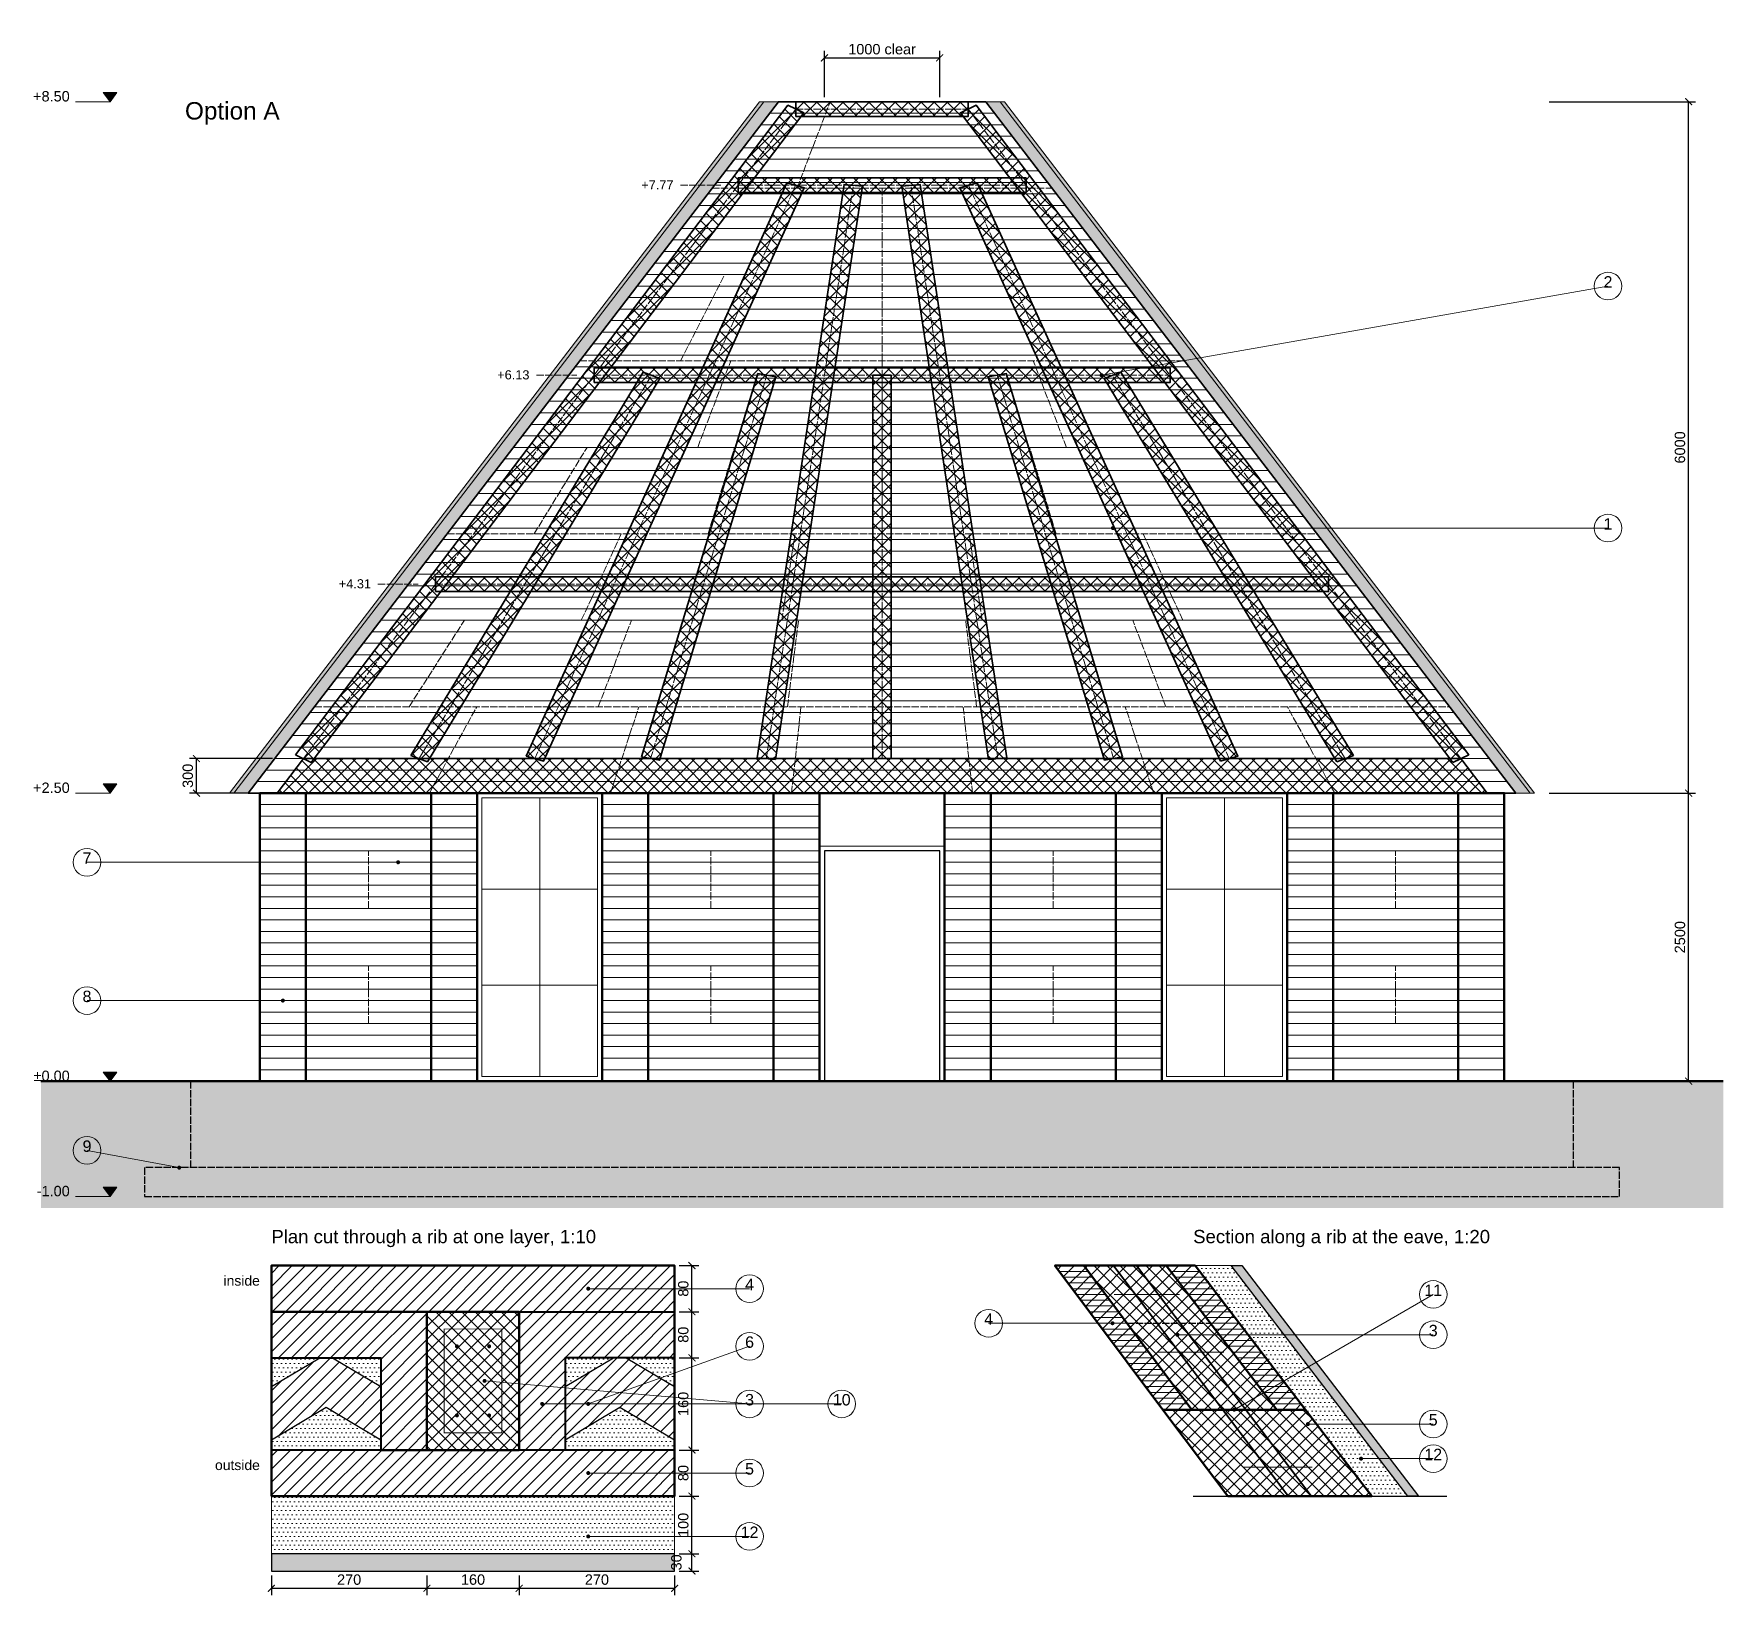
# Model space of a CAD drawing. Header units: millimetres. Extents: x -7362 to 7300, y -6960 to 6589.
import ezdxf
from ezdxf.enums import TextEntityAlignment as Align

# ---------------------------------------------------------------- set-up
doc = ezdxf.new("R2010")
doc.units = ezdxf.units.MM
doc.linetypes.add('DASHED', pattern=[1.524, 1.27, -0.254])
for name, color, linetype, lineweight in [('ANNOTATION', 4, 'CONTINUOUS', 18), ('BACKGROUND', 9, 'CONTINUOUS', 13), ('CLADDING', 7, 'Continuous', 9), ('DIMS', 3, 'CONTINUOUS', 18), ('HATCH-CAST', 7, 'CONTINUOUS', 9), ('HATCH-EARTH', 8, 'CONTINUOUS', 9), ('HATCH-INSULATION', 7, 'Continuous', 9), ('HATCH-PRINTED', 7, 'CONTINUOUS', 9), ('HIDDEN-AXIS', 8, 'DASHED', 18), ('LINES', 7, 'CONTINUOUS', 25), ('OUTLINE-CUT', 7, 'CONTINUOUS', 50), ('OUTLINE-FINE', 7, 'CONTINUOUS', 25), ('PRINT-LAYERS', 7, 'CONTINUOUS', 9), ('PRINTED-BEAD', 7, 'CONTINUOUS', 25), ('REBAR', 1, 'CONTINUOUS', 0), ('TEXT', 7, 'CONTINUOUS', 18)]:
    doc.layers.add(name, color=color, linetype=linetype, lineweight=lineweight)
doc.styles.get("Standard").update_dxf_attribs({"font": 'arial.ttf'})
doc.dimstyles.new('PYR-1-50', dxfattribs={"dimscale": 50, "dimtxt": 1.8, "dimasz": 1.2, "dimexe": 1.2, "dimexo": 0.8, "dimgap": 0.6, "dimtad": 1, "dimdec": 0, "dimtxsty": 'Standard', "dimblk": 'ARCHTICK', "dimcen": 2.5, "dimclrd": 3, "dimclre": 3, "dimclrt": 7, "dimazin": 3, "dimtfac": 1, "dimtmove": 0, "dimatfit": 3})

# ---------------------------------------------------------------- blocks, each defined once
blk = doc.blocks.new('_ARCHTICK')
at = {"color": 0, "linetype": 'BYBLOCK', "const_width": 0.15}
blk.add_lwpolyline([(-0.5, -0.5), (0.5, 0.5)], dxfattribs=at)

msp = doc.modelspace()

# ---------------------------------------------------------------- hatches: boundary and pattern name
at = {"layer": 'ANNOTATION', "ltscale": 50}
h = msp.add_hatch(color=7, dxfattribs=at)
h.dxf.hatch_style = 1
h.paths.add_polyline_path([(-6640, 6080), (-6700, 6000), (-6760, 6080)])
h = msp.add_hatch(color=7, dxfattribs=at)
h.dxf.hatch_style = 1
edge = h.paths.add_edge_path()
edge.add_arc((1904.8, 3626.4), 17.5, 0, 360)
h = msp.add_hatch(color=7, dxfattribs=at)
h.dxf.hatch_style = 1
edge = h.paths.add_edge_path()
edge.add_arc((2003.3, 2300), 17.5, 0, 360)
h = msp.add_hatch(color=7, dxfattribs=at)
h.dxf.hatch_style = 1
h.paths.add_polyline_path([(-6640, 80), (-6700, 0), (-6760, 80)])
h = msp.add_hatch(color=7, dxfattribs=at)
h.dxf.hatch_style = 1
edge = h.paths.add_edge_path()
edge.add_arc((-4200, -600), 17.5, 0, 360)
h = msp.add_hatch(color=7, dxfattribs=at)
h.dxf.hatch_style = 1
edge = h.paths.add_edge_path()
edge.add_arc((-5200, -1800), 17.5, 0, 360)
h = msp.add_hatch(color=7, dxfattribs=at)
h.dxf.hatch_style = 1
h.paths.add_polyline_path([(-6640, -2420), (-6700, -2500), (-6760, -2420)])
h = msp.add_hatch(color=7, dxfattribs=at)
h.dxf.hatch_style = 1
edge = h.paths.add_edge_path()
edge.add_arc((-6100, -3250), 17.5, 0, 360)
h = msp.add_hatch(color=7, dxfattribs=at)
h.dxf.hatch_style = 1
h.paths.add_polyline_path([(-6640, -3420), (-6700, -3500), (-6760, -3420)])
h = msp.add_hatch(color=7, dxfattribs=at)
h.dxf.hatch_style = 1
edge = h.paths.add_edge_path()
edge.add_arc((-2550, -4300), 17.5, 0, 360)
h = msp.add_hatch(color=7, dxfattribs=at)
h.dxf.hatch_style = 1
edge = h.paths.add_edge_path()
edge.add_arc((2000, -4600), 17.5, 0, 360)
h = msp.add_hatch(color=7, dxfattribs=at)
h.dxf.hatch_style = 1
edge = h.paths.add_edge_path()
edge.add_arc((2563.3, -4700), 17.5, 0, 360)
h = msp.add_hatch(color=7, dxfattribs=at)
h.dxf.hatch_style = 1
edge = h.paths.add_edge_path()
edge.add_arc((-3450, -5100), 17.5, 0, 360)
h = msp.add_hatch(color=7, dxfattribs=at)
h.dxf.hatch_style = 1
edge = h.paths.add_edge_path()
edge.add_arc((-2950, -5300), 17.5, 0, 360)
h = msp.add_hatch(color=7, dxfattribs=at)
h.dxf.hatch_style = 1
edge = h.paths.add_edge_path()
edge.add_arc((-2550, -5300), 17.5, 0, 360)
h = msp.add_hatch(color=7, dxfattribs=at)
h.dxf.hatch_style = 1
edge = h.paths.add_edge_path()
edge.add_arc((3056.2, -5350), 17.5, 0, 360)
h = msp.add_hatch(color=7, dxfattribs=at)
h.dxf.hatch_style = 1
edge = h.paths.add_edge_path()
edge.add_arc((3695.8, -5475), 17.5, 0, 360)
h = msp.add_hatch(color=7, dxfattribs=at)
h.dxf.hatch_style = 1
edge = h.paths.add_edge_path()
edge.add_arc((4157.1, -5775), 17.5, 0, 360)
h = msp.add_hatch(color=7, dxfattribs=at)
h.dxf.hatch_style = 1
edge = h.paths.add_edge_path()
edge.add_arc((-2550, -5900), 17.5, 0, 360)
h = msp.add_hatch(color=7, dxfattribs=at)
h.dxf.hatch_style = 1
edge = h.paths.add_edge_path()
edge.add_arc((-2550, -6450), 17.5, 0, 360)
at = {"layer": 'CLADDING', "ltscale": 50}
h = msp.add_hatch(color=7, dxfattribs=at)
h.dxf.hatch_style = 1
h.paths.add_polyline_path([(-1025, 6000), (-5625, 0), (-5662.5, 0), (-1062.5, 6000)])
h = msp.add_hatch(color=7, dxfattribs=at)
h.dxf.hatch_style = 1
h.paths.add_polyline_path([(1062.5, 6000), (5662.5, 0), (5625, 0), (1025, 6000)])
h = msp.add_hatch(color=7, dxfattribs=at)
h.dxf.hatch_style = 1
h.paths.add_polyline_path([(4562.5, -6100), (3029.2, -4100), (3122.9, -4100), (4656.2, -6100)])
h = msp.add_hatch(color=7, dxfattribs=at)
h.dxf.hatch_style = 1
h.paths.add_polyline_path([(-1800, -6600), (-1800, -6750), (-5300, -6750), (-5300, -6600)])
at = {"layer": 'HATCH-CAST', "ltscale": 50}
h = msp.add_hatch(dxfattribs=at)
h.set_pattern_fill('ANSI37', scale=25.197)
h.paths.add_polyline_path([(-2455.1, 3562.4), (-3733, 1877.2), (-3875, 1877.2), (-3875, 1749.2), (-3830.1, 1749.2), (-4929, 300), (-5022.5, 300), (-5091, 333), (-817, 5969), (-748.5, 5936), (-748.5, 5872), (-703.6, 5872), (-1108, 5338.7), (-1250, 5338.7), (-1250, 5210.7), (-1205.1, 5210.7), (-2358, 3690.4), (-2500, 3690.4), (-2500, 3562.4)])
h = msp.add_hatch(dxfattribs=at)
h.set_pattern_fill('ANSI37', scale=25.197)
h.paths.add_polyline_path([(748.5, 6000), (748.5, 5872), (-748.5, 5872), (-748.5, 6000)])
h = msp.add_hatch(dxfattribs=at)
h.set_pattern_fill('ANSI37', scale=25.197)
h.paths.add_polyline_path([(4929, 300), (3830.1, 1749.2), (3875, 1749.2), (3875, 1877.2), (3733, 1877.2), (2455.1, 3562.4), (2500, 3562.4), (2500, 3690.4), (2358, 3690.4), (1205.1, 5210.7), (1250, 5210.7), (1250, 5338.7), (1108, 5338.7), (703.6, 5872), (748.5, 5872), (748.5, 5936), (817, 5969), (5091, 333), (5022.5, 300)])
h = msp.add_hatch(dxfattribs=at)
h.set_pattern_fill('ANSI37', scale=25.197)
h.paths.add_polyline_path([(-1250, 5210.7), (-1250, 5338.7), (1250, 5338.7), (1250, 5210.7)])
h = msp.add_hatch(dxfattribs=at)
h.set_pattern_fill('ANSI37', scale=25.197)
h.paths.add_polyline_path([(-1385.8, 3690.4), (-1556, 3690.4), (-864.2, 5210.7), (-694, 5210.7)])
h = msp.add_hatch(dxfattribs=at)
h.set_pattern_fill('ANSI37', scale=25.197)
h.paths.add_polyline_path([(-409.7, 3690.4), (-570.9, 3690.4), (-340.3, 5210.7), (-179.1, 5210.7)])
h = msp.add_hatch(dxfattribs=at)
h.set_pattern_fill('ANSI37', scale=25.197)
h.paths.add_polyline_path([(570.9, 3690.4), (409.7, 3690.4), (179.1, 5210.7), (340.3, 5210.7)])
h = msp.add_hatch(dxfattribs=at)
h.set_pattern_fill('ANSI37', scale=25.197)
h.paths.add_polyline_path([(1556, 3690.4), (1385.8, 3690.4), (694, 5210.7), (864.2, 5210.7)])
h = msp.add_hatch(dxfattribs=at)
h.set_pattern_fill('ANSI37', scale=25.197)
h.paths.add_polyline_path([(-2500, 3690.4), (2500, 3690.4), (2500, 3562.4), (-2500, 3562.4)])
h = msp.add_hatch(dxfattribs=at)
h.set_pattern_fill('ANSI37', scale=25.197)
h.paths.add_polyline_path([(-3150, 1877.2), (-2127.7, 3562.4), (-1950, 3562.4), (-2972.3, 1877.2)])
h = msp.add_hatch(dxfattribs=at)
h.set_pattern_fill('ANSI37', scale=25.197)
h.paths.add_polyline_path([(-2381, 1877.2), (-1614.2, 3562.4), (-1444, 3562.4), (-2210.8, 1877.2)])
h = msp.add_hatch(dxfattribs=at)
h.set_pattern_fill('ANSI37', scale=25.197)
h.paths.add_polyline_path([(-1612.9, 1877.2), (-1101.7, 3562.4), (-937.1, 3562.4), (-1448.3, 1877.2)])
h = msp.add_hatch(dxfattribs=at)
h.set_pattern_fill('ANSI37', scale=25.197)
h.paths.add_polyline_path([(-590.3, 3562.4), (-429.1, 3562.4), (-684.7, 1877.2), (-845.9, 1877.2)])
h = msp.add_hatch(dxfattribs=at)
h.set_pattern_fill('ANSI37', scale=25.197)
h.paths.add_polyline_path([(-80, 1877.2), (-80, 3562.4), (80, 3562.4), (80, 1877.2)])
h = msp.add_hatch(dxfattribs=at)
h.set_pattern_fill('ANSI37', scale=25.197)
h.paths.add_polyline_path([(684.7, 1877.2), (429.1, 3562.4), (590.3, 3562.4), (845.9, 1877.2)])
h = msp.add_hatch(dxfattribs=at)
h.set_pattern_fill('ANSI37', scale=25.197)
h.paths.add_polyline_path([(1448.3, 1877.2), (937.1, 3562.4), (1101.7, 3562.4), (1612.9, 1877.2)])
h = msp.add_hatch(dxfattribs=at)
h.set_pattern_fill('ANSI37', scale=25.197)
h.paths.add_polyline_path([(1444, 3562.4), (1614.2, 3562.4), (2381, 1877.2), (2210.8, 1877.2)])
h = msp.add_hatch(dxfattribs=at)
h.set_pattern_fill('ANSI37', scale=25.197)
h.paths.add_polyline_path([(2972.3, 1877.2), (1950, 3562.4), (2127.7, 3562.4), (3150, 1877.2)])
h = msp.add_hatch(dxfattribs=at)
h.set_pattern_fill('ANSI37', scale=25.197)
h.paths.add_polyline_path([(3875, 1877.2), (3875, 1749.2), (-3875, 1749.2), (-3875, 1877.2)])
h = msp.add_hatch(dxfattribs=at)
h.set_pattern_fill('ANSI37', scale=25.197)
h.paths.add_polyline_path([(-3050, 1749.2), (-3929.1, 300), (-4018, 300), (-4090, 327.7), (-3227.7, 1749.2)])
h = msp.add_hatch(dxfattribs=at)
h.set_pattern_fill('ANSI37', scale=25.197)
h.paths.add_polyline_path([(-3088.7, 321.7), (-2439.2, 1749.2), (-2269, 1749.2), (-2928.4, 300), (-3013.5, 300)])
h = msp.add_hatch(dxfattribs=at)
h.set_pattern_fill('ANSI37', scale=25.197)
h.paths.add_polyline_path([(-1926.7, 300), (-2009, 300), (-2086.8, 315), (-1651.7, 1749.2), (-1487.1, 1749.2)])
h = msp.add_hatch(dxfattribs=at)
h.set_pattern_fill('ANSI37', scale=25.197)
h.paths.add_polyline_path([(-704.1, 1749.2), (-923.9, 300), (-1004.5, 300), (-1083.9, 307.6), (-865.3, 1749.2)])
h = msp.add_hatch(dxfattribs=at)
h.set_pattern_fill('ANSI37', scale=25.197)
h.paths.add_polyline_path([(-80, 1749.2), (80, 1749.2), (80, 300), (-80, 300)])
h = msp.add_hatch(dxfattribs=at)
h.set_pattern_fill('ANSI37', scale=25.197)
h.paths.add_polyline_path([(1004.5, 300), (923.9, 300), (704.1, 1749.2), (865.3, 1749.2), (1083.9, 307.6)])
h = msp.add_hatch(dxfattribs=at)
h.set_pattern_fill('ANSI37', scale=25.197)
h.paths.add_polyline_path([(2086.8, 315), (2009, 300), (1926.7, 300), (1487.1, 1749.2), (1651.7, 1749.2)])
h = msp.add_hatch(dxfattribs=at)
h.set_pattern_fill('ANSI37', scale=25.197)
h.paths.add_polyline_path([(2439.2, 1749.2), (3088.7, 321.7), (3013.5, 300), (2928.4, 300), (2269, 1749.2)])
h = msp.add_hatch(dxfattribs=at)
h.set_pattern_fill('ANSI37', scale=25.197)
h.paths.add_polyline_path([(3227.7, 1749.2), (4090, 327.7), (4018, 300), (3929.1, 300), (3050, 1749.2)])
h = msp.add_hatch(dxfattribs=at)
h.set_pattern_fill('ANSI37', scale=25.197)
h.paths.add_polyline_path([(5250, 0), (-5250, 0), (-5022.5, 300), (5022.5, 300)])
h = msp.add_hatch(dxfattribs=at)
h.set_pattern_fill('ANSI37', scale=25.197)
h.paths.add_polyline_path([(1750, -4100), (2466.7, -4100), (3425, -5350), (2687.5, -5350)])
h = msp.add_hatch(dxfattribs=at)
h.set_pattern_fill('ANSI37', scale=25.197)
h.paths.add_polyline_path([(-3950, -4500), (-3150, -4500), (-3150, -5700), (-3950, -5700)])
h = msp.add_hatch(dxfattribs=at)
h.set_pattern_fill('ANSI37', scale=25.197)
h.paths.add_polyline_path([(2687.5, -5350), (3425, -5350), (3675, -5350), (4250, -6100), (3000, -6100), (2437.5, -5350)])
at = {"layer": 'HATCH-EARTH', "ltscale": 50}
h = msp.add_hatch(dxfattribs=at)
h.set_pattern_fill('EARTH', scale=37.795)
h.paths.add_polyline_path([(7300, -2500), (7300, -3600), (-7300, -3600), (-7300, -2500), (-5400, -2500), (-5000, -2500), (-3914.3, -2500), (-3514.3, -2500), (-2428.6, -2500), (-2028.6, -2500), (-942.9, -2500), (-542.9, -2500), (-500, -2500), (500, -2500), (542.9, -2500), (942.9, -2500), (2028.6, -2500), (2428.6, -2500), (3514.3, -2500), (3914.3, -2500), (5000, -2500), (5400, -2500)])
at = {"layer": 'HATCH-INSULATION', "ltscale": 50}
h = msp.add_hatch(dxfattribs=at)
h.set_pattern_fill('DOTS', scale=23.622)
h.paths.add_polyline_path([(-900, 6000), (-5500, 0), (-5625, 0), (-1025, 6000)])
h = msp.add_hatch(dxfattribs=at)
h.set_pattern_fill('DOTS', scale=23.622)
h.paths.add_polyline_path([(1025, 6000), (5625, 0), (5500, 0), (900, 6000)])
h = msp.add_hatch(dxfattribs=at)
h.set_pattern_fill('DOTS', scale=23.622)
h.paths.add_polyline_path([(4250, -6100), (2716.7, -4100), (3029.2, -4100), (4562.5, -6100)])
h = msp.add_hatch(dxfattribs=at)
h.set_pattern_fill('DOTS', scale=23.622)
h.paths.add_polyline_path([(-5300, -4900), (-4879.8, -4900), (-5300, -5149)])
h = msp.add_hatch(dxfattribs=at)
h.set_pattern_fill('DOTS', scale=23.622)
h.paths.add_polyline_path([(-4350, -5149), (-4770.2, -4900), (-4350, -4900)])
h = msp.add_hatch(dxfattribs=at)
h.set_pattern_fill('DOTS', scale=23.622)
h.paths.add_polyline_path([(-2750, -4900), (-2329.8, -4900), (-2750, -5149)])
h = msp.add_hatch(dxfattribs=at)
h.set_pattern_fill('DOTS', scale=23.622)
h.paths.add_polyline_path([(-1800, -4900), (-1800, -5149), (-2220.2, -4900)])
h = msp.add_hatch(dxfattribs=at)
h.set_pattern_fill('DOTS', scale=23.622)
h.paths.add_polyline_path([(-5300, -5700), (-5300, -5614), (-4825, -5332.5), (-4350, -5614), (-4350, -5700)])
h = msp.add_hatch(dxfattribs=at)
h.set_pattern_fill('DOTS', scale=23.622)
h.paths.add_polyline_path([(-1800, -5700), (-2750, -5700), (-2750, -5614), (-2275, -5332.5), (-1800, -5614)])
h = msp.add_hatch(dxfattribs=at)
h.set_pattern_fill('DOTS', scale=23.622)
h.paths.add_polyline_path([(-1800, -6100), (-1800, -6600), (-5300, -6600), (-5300, -6100)])
at = {"layer": 'HATCH-PRINTED', "ltscale": 50}
h = msp.add_hatch(dxfattribs=at)
h.set_pattern_fill('ANSI31', scale=25.197)
h.paths.add_polyline_path([(-1800, -4100), (-1800, -4500), (-3150, -4500), (-3950, -4500), (-5300, -4500), (-5300, -4100)])
h = msp.add_hatch(dxfattribs=at)
h.set_pattern_fill('ANSI31', scale=25.197)
h.paths.add_polyline_path([(2437.5, -5350), (1500, -4100), (1750, -4100), (2687.5, -5350)])
h = msp.add_hatch(dxfattribs=at)
h.set_pattern_fill('ANSI31', scale=25.197)
h.paths.add_polyline_path([(3675, -5350), (3425, -5350), (2466.7, -4100), (2716.7, -4100)])
h = msp.add_hatch(dxfattribs=at)
h.set_pattern_fill('ANSI31', scale=25.197)
h.paths.add_polyline_path([(-3950, -4500), (-3950, -5700), (-4350, -5700), (-4350, -4900), (-5300, -4900), (-5300, -4500)])
h = msp.add_hatch(dxfattribs=at)
h.set_pattern_fill('ANSI31', scale=25.197)
h.paths.add_polyline_path([(-2750, -4900), (-2750, -5700), (-3150, -5700), (-3150, -4500), (-1800, -4500), (-1800, -4900)])
h = msp.add_hatch(dxfattribs=at)
h.set_pattern_fill('ANSI31', scale=25.197)
h.paths.add_polyline_path([(-4879.8, -4900), (-4770.2, -4900), (-4350, -5149), (-4350, -5614), (-4825, -5332.5), (-5300, -5614), (-5300, -5149)])
h = msp.add_hatch(dxfattribs=at)
h.set_pattern_fill('ANSI31', scale=25.197)
h.paths.add_polyline_path([(-2750, -5149), (-2329.8, -4900), (-2220.2, -4900), (-1800, -5149), (-1800, -5614), (-2275, -5332.5), (-2750, -5614)])
h = msp.add_hatch(dxfattribs=at)
h.set_pattern_fill('ANSI31', scale=25.197)
h.paths.add_polyline_path([(-4350, -5700), (-3950, -5700), (-3150, -5700), (-2750, -5700), (-1800, -5700), (-1800, -6100), (-5300, -6100), (-5300, -5700)])
at = {"layer": 'REBAR', "ltscale": 50}
h = msp.add_hatch(color=7, dxfattribs=at)
h.dxf.hatch_style = 1
edge = h.paths.add_edge_path()
edge.add_arc((-3690, -4800), 17.5, 0, 360)
h = msp.add_hatch(color=7, dxfattribs=at)
h.dxf.hatch_style = 1
edge = h.paths.add_edge_path()
edge.add_arc((-3410, -4800), 17.5, 0, 360)
h = msp.add_hatch(color=7, dxfattribs=at)
h.dxf.hatch_style = 1
edge = h.paths.add_edge_path()
edge.add_arc((-3690, -5400), 17.5, 0, 360)
h = msp.add_hatch(color=7, dxfattribs=at)
h.dxf.hatch_style = 1
edge = h.paths.add_edge_path()
edge.add_arc((-3410, -5400), 17.5, 0, 360)

# ---------------------------------------------------------------- linework, layer by layer
at = {"layer": 'ANNOTATION', "lineweight": 9, "ltscale": 50}
for points in [[(-6700, 6000), (-6640, 6080), (-6760, 6080)], [(-6700, 0), (-6640, 80), (-6760, 80)], [(-6700, -2500), (-6640, -2420), (-6760, -2420)], [(-6700, -3500), (-6640, -3420), (-6760, -3420)]]:
    msp.add_lwpolyline(points, close=True, dxfattribs=at)
at = {"layer": 'ANNOTATION', "lineweight": 20, "ltscale": 50}
for points in [[(-6700, 6000), (-7000, 6000)], [(6300, 4400), (1904.8, 3626.4)], [(6300, 2300), (2003.3, 2300)], [(-6700, 0), (-7000, 0)], [(-6900, -600), (-4200, -600)], [(-6900, -1800), (-5200, -1800)], [(-6700, -2500), (-7000, -2500)], [(-6900, -3100), (-6100, -3250)], [(-6700, -3500), (-7000, -3500)], [(-1150, -4300), (-2550, -4300)], [(4783.3, -4350), (3056.2, -5350)], [(925, -4600), (2000, -4600)], [(-1150, -4800), (-2550, -5300)], [(4783.3, -4700), (2563.3, -4700)], [(-1150, -5300), (-3450, -5100)], [(-350, -5300), (-2950, -5300)], [(4783.3, -5475), (3695.8, -5475)], [(4783.3, -5775), (4157.1, -5775)], [(-1150, -5900), (-2550, -5900)], [(-1150, -6450), (-2550, -6450)]]:
    msp.add_lwpolyline(points, dxfattribs=at)
at = {"layer": 'ANNOTATION', "lineweight": 18, "ltscale": 50}
for centre in [(6300, 4400), (6300, 2300), (-6900, -600), (-6900, -1800), (-6900, -3100), (-1150, -4300), (4783.3, -4350), (925, -4600), (-1150, -4800), (4783.3, -4700), (-1150, -5300), (-350, -5300), (4783.3, -5475), (4783.3, -5775), (-1150, -5900), (-1150, -6450)]:
    msp.add_circle(centre, 120, dxfattribs=at)
at = {"layer": 'BACKGROUND', "lineweight": 20, "ltscale": 50}
for points in [[(-2971.4, -2460), (-2971.4, -40)], [(2971.4, -2460), (2971.4, -40)]]:
    msp.add_lwpolyline(points, dxfattribs=at)
at = {"layer": 'BACKGROUND', "lineweight": 15, "ltscale": 50}
for points in [[(-3474.3, -833.3), (-2468.6, -833.3)], [(2468.6, -833.3), (3474.3, -833.3)], [(-3474.3, -1666.7), (-2468.6, -1666.7)], [(2468.6, -1666.7), (3474.3, -1666.7)]]:
    msp.add_lwpolyline(points, dxfattribs=at)
at = {"layer": 'HIDDEN-AXIS', "linetype": 'DASHED', "lineweight": 9, "ltscale": 50}
for points in [[(-737.5, 5250), (-450, 6000)], [(-1475, 5250), (1475, 5250)], [(0, 4500), (0, 5250)], [(-2050, 4500), (2050, 4500)], [(-1750, 3750), (-1366.7, 4500)], [(0, 3750), (0, 4500)], [(-2625, 3750), (2625, 3750)], [(-1600, 3000), (-1312.5, 3750)], [(0, 3000), (0, 3750)], [(1600, 3000), (1312.5, 3750)], [(-3200, 3000), (3200, 3000)], [(-3020, 2250), (-2560, 3000)], [(-1510, 2250), (-1280, 3000)], [(0, 2250), (0, 3000)], [(1510, 2250), (1280, 3000)], [(-3775, 2250), (3775, 2250)], [(-2610, 1500), (-2265, 2250)], [(-870, 1500), (-755, 2250)], [(870, 1500), (755, 2250)], [(2610, 1500), (2265, 2250)], [(-4350, 1500), (4350, 1500)], [(-4104.2, 750), (-3625, 1500)], [(-2462.5, 750), (-2175, 1500)], [(-820.8, 750), (-725, 1500)], [(820.8, 750), (725, 1500)], [(2462.5, 750), (2175, 1500)], [(-4925, 750), (4925, 750)], [(-3928.6, 0), (-3517.9, 750)], [(-2357.1, 0), (-2110.7, 750)], [(-785.7, 0), (-703.6, 750)], [(785.7, 0), (703.6, 750)], [(2357.1, 0), (2110.7, 750)], [(3928.6, 0), (3517.9, 750)], [(-5000, -500), (-3914.3, -500)], [(-4457.1, -1000), (-4457.1, -500)], [(-2028.6, -500), (-942.9, -500)], [(-1485.7, -1000), (-1485.7, -500)], [(942.9, -500), (2028.6, -500)], [(1485.7, -1000), (1485.7, -500)], [(3914.3, -500), (5000, -500)], [(4457.1, -1000), (4457.1, -500)], [(-5000, -1000), (-3914.3, -1000)], [(-2028.6, -1000), (-942.9, -1000)], [(942.9, -1000), (2028.6, -1000)], [(3914.3, -1000), (5000, -1000)], [(-5000, -1500), (-3914.3, -1500)], [(-4457.1, -2000), (-4457.1, -1500)], [(-2028.6, -1500), (-942.9, -1500)], [(-1485.7, -2000), (-1485.7, -1500)], [(942.9, -1500), (2028.6, -1500)], [(1485.7, -2000), (1485.7, -1500)], [(3914.3, -1500), (5000, -1500)], [(4457.1, -2000), (4457.1, -1500)], [(-5000, -2000), (-3914.3, -2000)], [(-2028.6, -2000), (-942.9, -2000)], [(942.9, -2000), (2028.6, -2000)], [(3914.3, -2000), (5000, -2000)]]:
    msp.add_lwpolyline(points, dxfattribs=at)
at = {"layer": 'HIDDEN-AXIS', "linetype": 'DASHED', "lineweight": 15, "ltscale": 50}
for points in [[(-1750, 5274.7), (-1400, 5274.7)], [(-3000, 3626.4), (-2650, 3626.4)], [(-4375, 1813.2), (-4025, 1813.2)]]:
    msp.add_lwpolyline(points, dxfattribs=at)
at = {"layer": 'HIDDEN-AXIS', "linetype": 'DASHED', "lineweight": 25, "ltscale": 50}
for points in [[(-6000, -3250), (-6000, -2500)], [(6000, -3250), (6000, -2500)], [(-6400, -3500), (6400, -3500), (6400, -3250), (-6400, -3250), (-6400, -3500)]]:
    msp.add_lwpolyline(points, dxfattribs=at)
at = {"layer": 'HIDDEN-AXIS', "linetype": 'DASHED', "lineweight": 30, "ltscale": 50}
msp.add_lwpolyline([(2125, -4600), (2850, -4600)], dxfattribs=at)
at = {"layer": 'LINES', "lineweight": 50, "ltscale": 50}
msp.add_lwpolyline([(-7300, -2500), (7300, -2500)], dxfattribs=at)
at = {"layer": 'LINES', "lineweight": 30, "ltscale": 50}
msp.add_lwpolyline([(2700, -6100), (4900, -6100)], dxfattribs=at)
at = {"layer": 'OUTLINE-CUT', "lineweight": 50, "ltscale": 50}
for points in [[(-5400, -2500), (5400, -2500), (5400, 0), (-5400, 0)], [(-5400, -2500), (-5000, -2500), (-5000, 0), (-5400, 0)], [(-3914.3, -2500), (-3514.3, -2500), (-3514.3, 0), (-3914.3, 0)], [(-2428.6, -2500), (-2028.6, -2500), (-2028.6, 0), (-2428.6, 0)], [(-942.9, -2500), (-542.9, -2500), (-542.9, 0), (-942.9, 0)], [(542.9, -2500), (942.9, -2500), (942.9, 0), (542.9, 0)], [(2028.6, -2500), (2428.6, -2500), (2428.6, 0), (2028.6, 0)], [(3514.3, -2500), (3914.3, -2500), (3914.3, 0), (3514.3, 0)], [(5000, -2500), (5400, -2500), (5400, 0), (5000, 0)], [(-5300, -6100), (-1800, -6100), (-1800, -4100), (-5300, -4100)], [(2437.5, -5350), (1500, -4100), (1750, -4100), (2687.5, -5350)], [(2687.5, -5350), (1750, -4100), (2466.7, -4100), (3425, -5350)], [(3425, -5350), (2466.7, -4100), (2716.7, -4100), (3675, -5350)], [(-3950, -5700), (-3150, -5700), (-3150, -4500), (-3950, -4500)], [(3000, -6100), (2437.5, -5350), (3675, -5350), (4250, -6100)]]:
    msp.add_lwpolyline(points, close=True, dxfattribs=at)
at = {"layer": 'OUTLINE-CUT', "lineweight": 40, "ltscale": 50}
for points in [[(-5300, -4500), (-1800, -4500), (-1800, -4100), (-5300, -4100)], [(-5300, -4900), (-4350, -4900), (-4350, -5700), (-3950, -5700), (-3950, -4500), (-5300, -4500)], [(-1800, -4900), (-2750, -4900), (-2750, -5700), (-3150, -5700), (-3150, -4500), (-1800, -4500)], [(-5300, -6100), (-1800, -6100), (-1800, -5700), (-5300, -5700)]]:
    msp.add_lwpolyline(points, close=True, dxfattribs=at)
at = {"layer": 'OUTLINE-FINE', "lineweight": 20, "ltscale": 50}
for points in [[(-5625, 0), (-1025, 6000), (-1062.5, 6000), (-5662.5, 0)], [(5625, 0), (1025, 6000), (1062.5, 6000), (5662.5, 0)]]:
    msp.add_lwpolyline(points, close=True, dxfattribs=at)
at = {"layer": 'OUTLINE-FINE', "lineweight": 9, "ltscale": 50}
for points in [[(-5500, 0), (-900, 6000), (-1025, 6000), (-5625, 0)], [(5500, 0), (900, 6000), (1025, 6000), (5625, 0)], [(4250, -6100), (2716.7, -4100), (3029.2, -4100), (4562.5, -6100)], [(-5300, -6600), (-1800, -6600), (-1800, -6100), (-5300, -6100)]]:
    msp.add_lwpolyline(points, close=True, dxfattribs=at)
at = {"layer": 'OUTLINE-FINE', "lineweight": 35, "ltscale": 50}
for points in [[(-5500, 0), (5500, 0), (900, 6000), (-900, 6000)], [(-5091, 333), (-817, 5969), (-680.1, 5903), (-4954, 267)], [(-748.5, 5872), (748.5, 5872), (748.5, 6000), (-748.5, 6000)], [(4954, 267), (680.1, 5903), (817, 5969), (5091, 333)], [(-3088.7, 321.7), (-825.2, 5296.5), (-674.8, 5253), (-2938.3, 278.3)], [(-1250, 5210.7), (1250, 5210.7), (1250, 5338.7), (-1250, 5338.7)], [(-1083.9, 307.6), (-329.4, 5282.4), (-170.6, 5267.1), (-925.1, 292.4)], [(925.1, 292.4), (170.6, 5267.1), (329.4, 5282.4), (1083.9, 307.6)], [(2938.3, 278.3), (674.8, 5253), (825.2, 5296.5), (3088.7, 321.7)], [(-2500, 3562.4), (2500, 3562.4), (2500, 3690.4), (-2500, 3690.4)], [(-4090, 327.7), (-2072, 3654.1), (-1928, 3598.6), (-3946, 272.3)], [(-2086.8, 315), (-1077.8, 3641.3), (-922.2, 3611.4), (-1931.2, 285)], [(-80, 300), (-80, 3626.4), (80, 3626.4), (80, 300)], [(1931.2, 285), (922.2, 3611.4), (1077.8, 3641.3), (2086.8, 315)], [(3946, 272.3), (1928, 3598.6), (2072, 3654.1), (4090, 327.7)], [(-3875, 1749.2), (3875, 1749.2), (3875, 1877.2), (-3875, 1877.2)], [(-5250, 0), (5250, 0), (5022.5, 300), (-5022.5, 300)], [(-3514.3, -2500), (-2428.6, -2500), (-2428.6, 0), (-3514.3, 0)], [(2428.6, -2500), (3514.3, -2500), (3514.3, 0), (2428.6, 0)]]:
    msp.add_lwpolyline(points, close=True, dxfattribs=at)
at = {"layer": 'OUTLINE-FINE', "lineweight": 15, "ltscale": 50}
for points in [[(-3474.3, -2460), (-2468.6, -2460), (-2468.6, -40), (-3474.3, -40)], [(2468.6, -2460), (3474.3, -2460), (3474.3, -40), (2468.6, -40)], [(-540, -2500), (540, -2500), (540, -460), (-540, -460)]]:
    msp.add_lwpolyline(points, close=True, dxfattribs=at)
at = {"layer": 'OUTLINE-FINE', "lineweight": 30, "ltscale": 50}
for points in [[(-500, -2500), (500, -2500), (500, -500), (-500, -500)], [(4562.5, -6100), (3029.2, -4100), (3122.9, -4100), (4656.2, -6100)], [(-5300, -6750), (-1800, -6750), (-1800, -6600), (-5300, -6600)]]:
    msp.add_lwpolyline(points, close=True, dxfattribs=at)
at = {"layer": 'PRINT-LAYERS', "lineweight": 5, "ltscale": 50}
for points in [[(-976.7, 5900), (976.7, 5900)], [(-1053.3, 5800), (1053.3, 5800)], [(-1206.7, 5600), (1206.7, 5600)], [(-1130, 5700), (1130, 5700)], [(-1283.3, 5500), (1283.3, 5500)], [(-1436.7, 5300), (1436.7, 5300)], [(-1360, 5400), (1360, 5400)], [(-1513.3, 5200), (1513.3, 5200)], [(-1666.7, 5000), (1666.7, 5000)], [(-1590, 5100), (1590, 5100)], [(-1743.3, 4900), (1743.3, 4900)], [(-1896.7, 4700), (1896.7, 4700)], [(-1820, 4800), (1820, 4800)], [(-1973.3, 4600), (1973.3, 4600)], [(-2126.7, 4400), (2126.7, 4400)], [(-2050, 4500), (2050, 4500)], [(-2203.3, 4300), (2203.3, 4300)], [(-2280, 4200), (2280, 4200)], [(-2433.3, 4000), (2433.3, 4000)], [(-2356.7, 4100), (2356.7, 4100)], [(-2510, 3900), (2510, 3900)], [(-2663.3, 3700), (2663.3, 3700)], [(-2586.7, 3800), (2586.7, 3800)], [(-2740, 3600), (2740, 3600)], [(-2893.3, 3400), (2893.3, 3400)], [(-2816.7, 3500), (2816.7, 3500)], [(-2970, 3300), (2970, 3300)], [(-3123.3, 3100), (3123.3, 3100)], [(-3046.7, 3200), (3046.7, 3200)], [(-3200, 3000), (3200, 3000)], [(-3353.3, 2800), (3353.3, 2800)], [(-3276.7, 2900), (3276.7, 2900)], [(-3430, 2700), (3430, 2700)], [(-3583.3, 2500), (3583.3, 2500)], [(-3506.7, 2600), (3506.7, 2600)], [(-3660, 2400), (3660, 2400)], [(-3813.3, 2200), (3813.3, 2200)], [(-3736.7, 2300), (3736.7, 2300)], [(-3890, 2100), (3890, 2100)], [(-3966.7, 2000), (3966.7, 2000)], [(-4120, 1800), (4120, 1800)], [(-4043.3, 1900), (4043.3, 1900)], [(-4196.7, 1700), (4196.7, 1700)], [(-4350, 1500), (4350, 1500)], [(-4273.3, 1600), (4273.3, 1600)], [(-4426.7, 1400), (4426.7, 1400)], [(-4580, 1200), (4580, 1200)], [(-4503.3, 1300), (4503.3, 1300)], [(-4656.7, 1100), (4656.7, 1100)], [(-4810, 900), (4810, 900)], [(-4733.3, 1000), (4733.3, 1000)], [(-4886.7, 800), (4886.7, 800)], [(-5040, 600), (5040, 600)], [(-4963.3, 700), (4963.3, 700)], [(-5116.7, 500), (5116.7, 500)], [(-5270, 300), (5270, 300)], [(-5193.3, 400), (5193.3, 400)], [(-5346.7, 200), (5346.7, 200)], [(-5423.3, 100), (5423.3, 100)], [(-5400, -100), (-5000, -100)], [(-5000, -100), (-3914.3, -100)], [(-3914.3, -100), (-3514.3, -100)], [(-2428.6, -100), (-2028.6, -100)], [(-2028.6, -100), (-942.9, -100)], [(-942.9, -100), (-542.9, -100)], [(542.9, -100), (942.9, -100)], [(942.9, -100), (2028.6, -100)], [(2028.6, -100), (2428.6, -100)], [(3514.3, -100), (3914.3, -100)], [(3914.3, -100), (5000, -100)], [(5000, -100), (5400, -100)], [(-5400, -200), (-5000, -200)], [(-5000, -200), (-3914.3, -200)], [(-3914.3, -200), (-3514.3, -200)], [(-2428.6, -200), (-2028.6, -200)], [(-2028.6, -200), (-942.9, -200)], [(-942.9, -200), (-542.9, -200)], [(542.9, -200), (942.9, -200)], [(942.9, -200), (2028.6, -200)], [(2028.6, -200), (2428.6, -200)], [(3514.3, -200), (3914.3, -200)], [(3914.3, -200), (5000, -200)], [(5000, -200), (5400, -200)], [(-5400, -300), (-5000, -300)], [(-5400, -400), (-5000, -400)], [(-5000, -300), (-3914.3, -300)], [(-5000, -400), (-3914.3, -400)], [(-3914.3, -300), (-3514.3, -300)], [(-3914.3, -400), (-3514.3, -400)], [(-2428.6, -300), (-2028.6, -300)], [(-2428.6, -400), (-2028.6, -400)], [(-2028.6, -300), (-942.9, -300)], [(-2028.6, -400), (-942.9, -400)], [(-942.9, -300), (-542.9, -300)], [(-942.9, -400), (-542.9, -400)], [(542.9, -300), (942.9, -300)], [(542.9, -400), (942.9, -400)], [(942.9, -300), (2028.6, -300)], [(942.9, -400), (2028.6, -400)], [(2028.6, -300), (2428.6, -300)], [(2028.6, -400), (2428.6, -400)], [(3514.3, -300), (3914.3, -300)], [(3514.3, -400), (3914.3, -400)], [(3914.3, -300), (5000, -300)], [(3914.3, -400), (5000, -400)], [(5000, -300), (5400, -300)], [(5000, -400), (5400, -400)], [(-5400, -500), (-5000, -500)], [(-5000, -500), (-3914.3, -500)], [(-3914.3, -500), (-3514.3, -500)], [(-2428.6, -500), (-2028.6, -500)], [(-2028.6, -500), (-942.9, -500)], [(-942.9, -500), (-542.9, -500)], [(542.9, -500), (942.9, -500)], [(942.9, -500), (2028.6, -500)], [(2028.6, -500), (2428.6, -500)], [(3514.3, -500), (3914.3, -500)], [(3914.3, -500), (5000, -500)], [(5000, -500), (5400, -500)], [(-5400, -600), (-5000, -600)], [(-5400, -700), (-5000, -700)], [(-5000, -600), (-3914.3, -600)], [(-5000, -700), (-3914.3, -700)], [(-3914.3, -600), (-3514.3, -600)], [(-3914.3, -700), (-3514.3, -700)], [(-2428.6, -600), (-2028.6, -600)], [(-2428.6, -700), (-2028.6, -700)], [(-2028.6, -600), (-942.9, -600)], [(-2028.6, -700), (-942.9, -700)], [(-942.9, -600), (-542.9, -600)], [(-942.9, -700), (-542.9, -700)], [(542.9, -600), (942.9, -600)], [(542.9, -700), (942.9, -700)], [(942.9, -600), (2028.6, -600)], [(942.9, -700), (2028.6, -700)], [(2028.6, -600), (2428.6, -600)], [(2028.6, -700), (2428.6, -700)], [(3514.3, -600), (3914.3, -600)], [(3514.3, -700), (3914.3, -700)], [(3914.3, -600), (5000, -600)], [(3914.3, -700), (5000, -700)], [(5000, -600), (5400, -600)], [(5000, -700), (5400, -700)], [(-5400, -800), (-5000, -800)], [(-5000, -800), (-3914.3, -800)], [(-3914.3, -800), (-3514.3, -800)], [(-2428.6, -800), (-2028.6, -800)], [(-2028.6, -800), (-942.9, -800)], [(-942.9, -800), (-542.9, -800)], [(542.9, -800), (942.9, -800)], [(942.9, -800), (2028.6, -800)], [(2028.6, -800), (2428.6, -800)], [(3514.3, -800), (3914.3, -800)], [(3914.3, -800), (5000, -800)], [(5000, -800), (5400, -800)], [(-5400, -900), (-5000, -900)], [(-5400, -1000), (-5000, -1000)], [(-5000, -900), (-3914.3, -900)], [(-5000, -1000), (-3914.3, -1000)], [(-3914.3, -900), (-3514.3, -900)], [(-3914.3, -1000), (-3514.3, -1000)], [(-2428.6, -900), (-2028.6, -900)], [(-2428.6, -1000), (-2028.6, -1000)], [(-2028.6, -900), (-942.9, -900)], [(-2028.6, -1000), (-942.9, -1000)], [(-942.9, -900), (-542.9, -900)], [(-942.9, -1000), (-542.9, -1000)], [(542.9, -900), (942.9, -900)], [(542.9, -1000), (942.9, -1000)], [(942.9, -900), (2028.6, -900)], [(942.9, -1000), (2028.6, -1000)], [(2028.6, -900), (2428.6, -900)], [(2028.6, -1000), (2428.6, -1000)], [(3514.3, -900), (3914.3, -900)], [(3514.3, -1000), (3914.3, -1000)], [(3914.3, -900), (5000, -900)], [(3914.3, -1000), (5000, -1000)], [(5000, -900), (5400, -900)], [(5000, -1000), (5400, -1000)], [(-5400, -1100), (-5000, -1100)], [(-5000, -1100), (-3914.3, -1100)], [(-3914.3, -1100), (-3514.3, -1100)], [(-2428.6, -1100), (-2028.6, -1100)], [(-2028.6, -1100), (-942.9, -1100)], [(-942.9, -1100), (-542.9, -1100)], [(542.9, -1100), (942.9, -1100)], [(942.9, -1100), (2028.6, -1100)], [(2028.6, -1100), (2428.6, -1100)], [(3514.3, -1100), (3914.3, -1100)], [(3914.3, -1100), (5000, -1100)], [(5000, -1100), (5400, -1100)], [(-5400, -1200), (-5000, -1200)], [(-5400, -1300), (-5000, -1300)], [(-5000, -1200), (-3914.3, -1200)], [(-5000, -1300), (-3914.3, -1300)], [(-3914.3, -1200), (-3514.3, -1200)], [(-3914.3, -1300), (-3514.3, -1300)], [(-2428.6, -1200), (-2028.6, -1200)], [(-2428.6, -1300), (-2028.6, -1300)], [(-2028.6, -1200), (-942.9, -1200)], [(-2028.6, -1300), (-942.9, -1300)], [(-942.9, -1200), (-542.9, -1200)], [(-942.9, -1300), (-542.9, -1300)], [(542.9, -1200), (942.9, -1200)], [(542.9, -1300), (942.9, -1300)], [(942.9, -1200), (2028.6, -1200)], [(942.9, -1300), (2028.6, -1300)], [(2028.6, -1200), (2428.6, -1200)], [(2028.6, -1300), (2428.6, -1300)], [(3514.3, -1200), (3914.3, -1200)], [(3514.3, -1300), (3914.3, -1300)], [(3914.3, -1200), (5000, -1200)], [(3914.3, -1300), (5000, -1300)], [(5000, -1200), (5400, -1200)], [(5000, -1300), (5400, -1300)], [(-5400, -1400), (-5000, -1400)], [(-5000, -1400), (-3914.3, -1400)], [(-3914.3, -1400), (-3514.3, -1400)], [(-2428.6, -1400), (-2028.6, -1400)], [(-2028.6, -1400), (-942.9, -1400)], [(-942.9, -1400), (-542.9, -1400)], [(542.9, -1400), (942.9, -1400)], [(942.9, -1400), (2028.6, -1400)], [(2028.6, -1400), (2428.6, -1400)], [(3514.3, -1400), (3914.3, -1400)], [(3914.3, -1400), (5000, -1400)], [(5000, -1400), (5400, -1400)], [(-5400, -1500), (-5000, -1500)], [(-5400, -1600), (-5000, -1600)], [(-5000, -1500), (-3914.3, -1500)], [(-5000, -1600), (-3914.3, -1600)], [(-3914.3, -1500), (-3514.3, -1500)], [(-3914.3, -1600), (-3514.3, -1600)], [(-2428.6, -1500), (-2028.6, -1500)], [(-2428.6, -1600), (-2028.6, -1600)], [(-2028.6, -1500), (-942.9, -1500)], [(-2028.6, -1600), (-942.9, -1600)], [(-942.9, -1500), (-542.9, -1500)], [(-942.9, -1600), (-542.9, -1600)], [(542.9, -1500), (942.9, -1500)], [(542.9, -1600), (942.9, -1600)], [(942.9, -1500), (2028.6, -1500)], [(942.9, -1600), (2028.6, -1600)], [(2028.6, -1500), (2428.6, -1500)], [(2028.6, -1600), (2428.6, -1600)], [(3514.3, -1500), (3914.3, -1500)], [(3514.3, -1600), (3914.3, -1600)], [(3914.3, -1500), (5000, -1500)], [(3914.3, -1600), (5000, -1600)], [(5000, -1500), (5400, -1500)], [(5000, -1600), (5400, -1600)], [(-5400, -1700), (-5000, -1700)], [(-5000, -1700), (-3914.3, -1700)], [(-3914.3, -1700), (-3514.3, -1700)], [(-2428.6, -1700), (-2028.6, -1700)], [(-2028.6, -1700), (-942.9, -1700)], [(-942.9, -1700), (-542.9, -1700)], [(542.9, -1700), (942.9, -1700)], [(942.9, -1700), (2028.6, -1700)], [(2028.6, -1700), (2428.6, -1700)], [(3514.3, -1700), (3914.3, -1700)], [(3914.3, -1700), (5000, -1700)], [(5000, -1700), (5400, -1700)], [(-5400, -1800), (-5000, -1800)], [(-5400, -1900), (-5000, -1900)], [(-5000, -1800), (-3914.3, -1800)], [(-5000, -1900), (-3914.3, -1900)], [(-3914.3, -1800), (-3514.3, -1800)], [(-3914.3, -1900), (-3514.3, -1900)], [(-2428.6, -1800), (-2028.6, -1800)], [(-2428.6, -1900), (-2028.6, -1900)], [(-2028.6, -1800), (-942.9, -1800)], [(-2028.6, -1900), (-942.9, -1900)], [(-942.9, -1800), (-542.9, -1800)], [(-942.9, -1900), (-542.9, -1900)], [(542.9, -1800), (942.9, -1800)], [(542.9, -1900), (942.9, -1900)], [(942.9, -1800), (2028.6, -1800)], [(942.9, -1900), (2028.6, -1900)], [(2028.6, -1800), (2428.6, -1800)], [(2028.6, -1900), (2428.6, -1900)], [(3514.3, -1800), (3914.3, -1800)], [(3514.3, -1900), (3914.3, -1900)], [(3914.3, -1800), (5000, -1800)], [(3914.3, -1900), (5000, -1900)], [(5000, -1800), (5400, -1800)], [(5000, -1900), (5400, -1900)], [(-5400, -2000), (-5000, -2000)], [(-5000, -2000), (-3914.3, -2000)], [(-3914.3, -2000), (-3514.3, -2000)], [(-2428.6, -2000), (-2028.6, -2000)], [(-2028.6, -2000), (-942.9, -2000)], [(-942.9, -2000), (-542.9, -2000)], [(542.9, -2000), (942.9, -2000)], [(942.9, -2000), (2028.6, -2000)], [(2028.6, -2000), (2428.6, -2000)], [(3514.3, -2000), (3914.3, -2000)], [(3914.3, -2000), (5000, -2000)], [(5000, -2000), (5400, -2000)], [(-5400, -2100), (-5000, -2100)], [(-5000, -2100), (-3914.3, -2100)], [(-3914.3, -2100), (-3514.3, -2100)], [(-2428.6, -2100), (-2028.6, -2100)], [(-2028.6, -2100), (-942.9, -2100)], [(-942.9, -2100), (-542.9, -2100)], [(542.9, -2100), (942.9, -2100)], [(942.9, -2100), (2028.6, -2100)], [(2028.6, -2100), (2428.6, -2100)], [(3514.3, -2100), (3914.3, -2100)], [(3914.3, -2100), (5000, -2100)], [(5000, -2100), (5400, -2100)], [(-5400, -2200), (-5000, -2200)], [(-5400, -2300), (-5000, -2300)], [(-5000, -2200), (-3914.3, -2200)], [(-5000, -2300), (-3914.3, -2300)], [(-3914.3, -2200), (-3514.3, -2200)], [(-3914.3, -2300), (-3514.3, -2300)], [(-2428.6, -2200), (-2028.6, -2200)], [(-2428.6, -2300), (-2028.6, -2300)], [(-2028.6, -2200), (-942.9, -2200)], [(-2028.6, -2300), (-942.9, -2300)], [(-942.9, -2200), (-542.9, -2200)], [(-942.9, -2300), (-542.9, -2300)], [(542.9, -2200), (942.9, -2200)], [(542.9, -2300), (942.9, -2300)], [(942.9, -2200), (2028.6, -2200)], [(942.9, -2300), (2028.6, -2300)], [(2028.6, -2200), (2428.6, -2200)], [(2028.6, -2300), (2428.6, -2300)], [(3514.3, -2200), (3914.3, -2200)], [(3514.3, -2300), (3914.3, -2300)], [(3914.3, -2200), (5000, -2200)], [(3914.3, -2300), (5000, -2300)], [(5000, -2200), (5400, -2200)], [(5000, -2300), (5400, -2300)], [(-5400, -2400), (-5000, -2400)], [(-5000, -2400), (-3914.3, -2400)], [(-3914.3, -2400), (-3514.3, -2400)], [(-2428.6, -2400), (-2028.6, -2400)], [(-2028.6, -2400), (-942.9, -2400)], [(-942.9, -2400), (-542.9, -2400)], [(542.9, -2400), (942.9, -2400)], [(942.9, -2400), (2028.6, -2400)], [(2028.6, -2400), (2428.6, -2400)], [(3514.3, -2400), (3914.3, -2400)], [(3914.3, -2400), (5000, -2400)], [(5000, -2400), (5400, -2400)], [(1537.5, -4150), (1787.5, -4150)], [(1575, -4200), (1825, -4200)], [(1612.5, -4250), (1862.5, -4250)], [(2505, -4150), (2755, -4150)], [(2543.3, -4200), (2793.3, -4200)], [(2581.7, -4250), (2831.7, -4250)], [(1650, -4300), (1900, -4300)], [(1687.5, -4350), (1937.5, -4350)], [(2620, -4300), (2870, -4300)], [(2658.3, -4350), (2908.3, -4350)], [(1725, -4400), (1975, -4400)], [(1762.5, -4450), (2012.5, -4450)], [(1800, -4500), (2050, -4500)], [(2696.7, -4400), (2946.7, -4400)], [(2735, -4450), (2985, -4450)], [(2773.3, -4500), (3023.3, -4500)], [(1837.5, -4550), (2087.5, -4550)], [(1875, -4600), (2125, -4600)], [(1912.5, -4650), (2162.5, -4650)], [(2811.7, -4550), (3061.7, -4550)], [(2850, -4600), (3100, -4600)], [(2888.3, -4650), (3138.3, -4650)], [(1950, -4700), (2200, -4700)], [(1987.5, -4750), (2237.5, -4750)], [(2025, -4800), (2275, -4800)], [(2926.7, -4700), (3176.7, -4700)], [(2965, -4750), (3215, -4750)], [(3003.3, -4800), (3253.3, -4800)], [(2062.5, -4850), (2312.5, -4850)], [(2100, -4900), (2350, -4900)], [(2137.5, -4950), (2387.5, -4950)], [(3041.7, -4850), (3291.7, -4850)], [(3080, -4900), (3330, -4900)], [(3118.3, -4950), (3368.3, -4950)], [(2175, -5000), (2425, -5000)], [(2212.5, -5050), (2462.5, -5050)], [(2250, -5100), (2500, -5100)], [(3156.7, -5000), (3406.7, -5000)], [(3195, -5050), (3445, -5050)], [(3233.3, -5100), (3483.3, -5100)], [(2287.5, -5150), (2537.5, -5150)], [(2325, -5200), (2575, -5200)], [(2362.5, -5250), (2612.5, -5250)], [(3271.7, -5150), (3521.7, -5150)], [(3310, -5200), (3560, -5200)], [(3348.3, -5250), (3598.3, -5250)], [(2400, -5300), (2650, -5300)], [(3386.7, -5300), (3636.7, -5300)]]:
    msp.add_lwpolyline(points, dxfattribs=at)
at = {"layer": 'PRINTED-BEAD', "lineweight": 25, "ltscale": 50}
for points in [[(-5300, -5149), (-4879.8, -4900)], [(-4879.8, -4900), (-4770.2, -4900)], [(-4770.2, -4900), (-4350, -5149)], [(-2750, -5149), (-2329.8, -4900)], [(-2329.8, -4900), (-2220.2, -4900)], [(-2220.2, -4900), (-1800, -5149)], [(-5300, -5614), (-5300, -5149)], [(-4350, -5149), (-4350, -5614)], [(-2750, -5614), (-2750, -5149)], [(-1800, -5149), (-1800, -5614)], [(-4350, -5614), (-4825, -5332.5), (-5300, -5614)], [(-1800, -5614), (-2275, -5332.5), (-2750, -5614)]]:
    msp.add_lwpolyline(points, dxfattribs=at)
at = {"layer": 'REBAR', "linetype": 'DASHED', "lineweight": 15, "ltscale": 50}
for points in [[(-5022.5, 300), (-748.5, 5936)], [(-748.5, 5936), (748.5, 5936)], [(5022.5, 300), (748.5, 5936)], [(-3013.5, 300), (-750, 5274.7)], [(-1250, 5274.7), (1250, 5274.7)], [(-1004.5, 300), (-250, 5274.7)], [(1004.5, 300), (250, 5274.7)], [(3013.5, 300), (750, 5274.7)], [(-4018, 300), (-2000, 3626.4)], [(-2500, 3626.4), (2500, 3626.4)], [(-2009, 300), (-1000, 3626.4)], [(0, 300), (0, 3626.4)], [(2009, 300), (1000, 3626.4)], [(4018, 300), (2000, 3626.4)], [(-3875, 1813.2), (3875, 1813.2)]]:
    msp.add_lwpolyline(points, dxfattribs=at)
at = {"layer": 'REBAR', "lineweight": 0, "ltscale": 50}
for points, const_width in [([(3525, -6100), (2008.3, -4100)], 16), ([(3725, -6100), (2208.3, -4100)], 16), ([(2012.5, -4350), (2583.3, -4350)], 8), ([(2387.5, -4850), (2966.7, -4850)], 8), ([(2762.5, -5350), (3350, -5350)], 8), ([(3137.5, -5850), (3733.3, -5850)], 8)]:
    msp.add_lwpolyline(points, dxfattribs=dict(at, const_width=const_width))
at = {"layer": 'REBAR', "lineweight": 0, "ltscale": 50, "const_width": 8}
msp.add_lwpolyline([(-3800, -5550), (-3300, -5550), (-3300, -4650), (-3800, -4650)], close=True, dxfattribs=at)

# ---------------------------------------------------------------- texts
at = {"layer": 'ANNOTATION', "ltscale": 50}
for s, p in [('+8.50', (-7050, 5975)), ('+2.50', (-7050, -25)), ('±0.00', (-7050, -2525)), ('-1.00', (-7050, -3525))]:
    msp.add_text(s, height=90, dxfattribs=at).set_placement(p, align=Align.BOTTOM_RIGHT)
for s, height, p in [('2', 99.4, (6300, 4356.8)), ('1', 99.4, (6300, 2256.8)), ('7', 99.4, (-6900, -643.2)), ('8', 99.4, (-6900, -1843.2)), ('9', 99.4, (-6900, -3143.2)), ('4', 99.4, (-1150, -4343.2)), ('11', 99.36, (4783.3, -4393.2)), ('4', 99.4, (925, -4643.2)), ('3', 99.4, (4783.3, -4743.2)), ('6', 99.4, (-1150, -4843.2)), ('3', 99.4, (-1150, -5343.2)), ('10', 99.36, (-350, -5343.2)), ('5', 99.4, (4783.3, -5518.2)), ('12', 99.36, (4783.3, -5818.2)), ('5', 99.4, (-1150, -5943.2)), ('12', 99.36, (-1150, -6493.2))]:
    msp.add_text(s, height=height, dxfattribs=at).set_placement(p, align=Align.BOTTOM_CENTER)
at = {"layer": 'TEXT', "ltscale": 50}
for s, height, p in [('Option A', 151.2, (-6050, 5800)), ('Plan cut through a rib at one layer, 1:10', 115.2, (-5300, -3940)), ('Section along a rib at the eave, 1:20', 115.2, (2700, -3940))]:
    msp.add_text(s, height=height, dxfattribs=at).set_placement(p, align=Align.BOTTOM_LEFT)
for s, height, p in [('+7.77', 79.2, (-1810, 5214.7)), ('+6.13', 79.2, (-3060, 3566.4)), ('+4.31', 79.2, (-4435, 1753.2)), ('inside', 86.4, (-5400, -4300)), ('outside', 86.4, (-5400, -5900))]:
    msp.add_text(s, height=height, dxfattribs=at).set_placement(p, align=Align.BOTTOM_RIGHT)

# ---------------------------------------------------------------- dimensions: what is measured, and where the dimension line sits
at = {"layer": 'DIMS'}
msp.add_linear_dim(base=(-500, 6380), p1=(-500, 6000), p2=(500, 6000), text='<> clear', dimstyle='PYR-1-50', dxfattribs=at).render()
for base, p1, p2 in [((7000, 0), (5750, 0), (5750, 6000)), ((-5950, 0), (-5250, 0), (-5250, 300)), ((7000, -2500), (6100, -2500), (6100, 0))]:
    msp.add_linear_dim(base=base, p1=p1, p2=p2, angle=90, dimstyle='PYR-1-50', dxfattribs=at).render()
for base, p1, p2 in [((-1650, -4500), (-1800, -4500), (-1800, -4100)), ((-1650, -4900), (-1800, -4900), (-1800, -4500)), ((-1650, -5700), (-1800, -5700), (-1800, -4900)), ((-1650, -6100), (-1800, -6100), (-1800, -5700)), ((-1650, -6600), (-1800, -6600), (-1800, -6100)), ((-1650, -6750), (-1800, -6750), (-1800, -6600))]:
    msp.add_linear_dim(base=base, p1=p1, p2=p2, angle=90, dimstyle='PYR-1-50', override={"dimlfac": 0.2}, dxfattribs=at).render()
for base, p1, p2 in [((-5300, -6900), (-5300, -6750), (-3950, -6750)), ((-3950, -6900), (-3950, -6750), (-3150, -6750)), ((-3150, -6900), (-3150, -6750), (-1800, -6750))]:
    msp.add_linear_dim(base=base, p1=p1, p2=p2, dimstyle='PYR-1-50', override={"dimlfac": 0.2}, dxfattribs=at).render()

doc.saveas('drawing.dxf')
